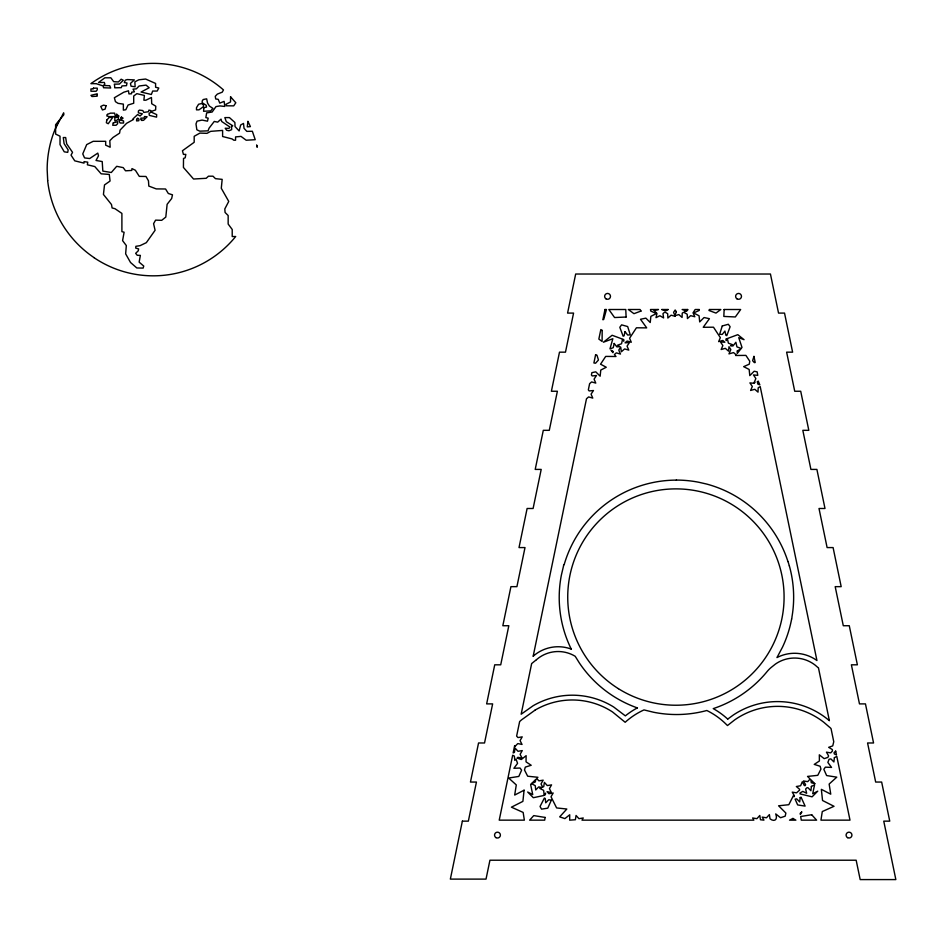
<?xml version="1.0" encoding="UTF-8"?>
<svg xmlns="http://www.w3.org/2000/svg" width="943" height="943" viewBox="0 0 943 943"><rect width="100%" height="100%" fill="white"/><g stroke="black" fill="none" stroke-linecap="round" stroke-linejoin="round"><path stroke-width="1.41" d="M791.613 619.068L791.672 618.749A4.161 4.161 0 0 0 791.955 617.04A116.614 116.614 0 0 0 789.35 565.871M791.613 619.115L791.566 619.374A117.073 117.073 0 0 1 782.537 647.087L776.985 657.566A38.191 38.191 0 0 1 816.933 660.524L760.211 386.606L758.184 387.809L758.019 392.123L754.777 389.282L750.616 390.461L752.325 386.489L749.921 382.905L754.223 383.294L755.025 382.269L754.164 382.504L755.873 378.544L753.469 374.949L757.771 375.349L757.158 371.872L754.164 371.236L749.791 375.597L749.155 369.456L743.662 366.662L749.296 364.151L749.756 361.216L745.901 355.393L735.623 355.487L736.129 354.839L733.548 352.576L728.974 353.873L730.849 349.511L728.986 346.718L728.574 351.185L725.32 348.332L721.171 349.511L722.868 345.539L720.464 341.955L724.849 342.238L722.798 340.447L718.649 341.614L720.346 337.653L713.497 327.197L703.219 327.292L709.431 318.687L704.067 317.543L699.706 321.905L699.058 315.764L693.565 312.958L699.199 310.459L699.352 309.504L695.18 309.504L693.046 312.817L694.826 316.754L690.641 315.657L687.447 318.557L687.211 314.255L683.699 312.251L682.237 313.123L682.072 317.437L678.83 314.585L674.976 315.681L675.259 316.353L671.11 315.174L667.856 318.027L667.691 313.713L664.827 312.003L662.964 313.654L663.601 317.921L659.888 315.728L656.022 317.65L656.965 313.441L653.935 310.353L658.462 309.504L650.493 309.504L650.741 311.049L656.375 313.559L650.87 316.353L650.234 322.494L645.872 318.133L640.497 319.276L646.709 327.881L636.431 327.787L629.582 338.242L631.291 342.215L627.13 341.036L625.079 342.828L629.464 342.545L627.06 346.128L628.769 350.101L624.608 348.922L621.366 351.774L620.718 347.165L618.773 350.077L620.47 354.049L616.321 352.871L614.423 354.533L615.979 356.501L605.701 356.407L600.55 364.187L606.278 367.251L600.774 370.057L600.137 376.186L595.776 371.825L591.898 372.65L591.414 374.984L592.169 375.939L596.471 375.538L594.066 379.133L595.764 383.094L591.615 381.927L589.623 383.671L588.338 389.872L589.163 390.932L593.465 390.543L591.061 394.127L592.77 398.099L588.609 396.92L586.487 398.783L533.16 656.293M55.625 128.048L57.676 123.533M94.005 257.663A105.581 105.581 0 0 0 142.499 275.285A107.078 107.078 0 0 0 159.532 275.651A106.146 106.146 0 0 0 235.679 236.516L232.214 236.54L232.214 229.479L228.159 224.045L228.159 215.534L225.071 212.458L224.811 208.933L228.748 201.425L221.287 188.27L222.171 179.37L215.452 178.651L212.988 176.188L208.474 176.188L206.199 178.298L193.551 179.017L183.425 167.441L183.52 158.448L185.193 157.823L185.818 154.381L183.425 154.381L182.447 150.75L194.187 142.299L194.187 136.299L199.928 133.093L206.988 133.34L210.69 131.348L222.607 130.417L222.607 136.511L232.002 138.904L233.864 140.224L235.573 140.224L235.573 136.9L241.019 136.393L246.182 140.224L255.223 139.694L252.359 131.277L246.83 131.372L244.037 128.331L243.506 123.415L240.665 124.983L239.133 130.947L235.043 126.586L234.878 122.472L229.444 117.592L224.835 117.592L226.308 121.694L232.791 125.796L231.601 126.397L231.648 129.651L228.949 130.771L226.65 130.252L225.212 128.236L228.949 128.425L229.974 127.069L221.676 121.47L221.051 119.101L217.68 122.142L214.261 121.447L209.063 128.189L208.038 130.841L199.786 131.16L196.851 129.792L195.991 123.934L197.04 121.175L202.038 120.079L207.495 121.175L208.179 118.146L205.845 117.592L206.647 112.889L212.151 112.028L215.982 106.594L219.955 105.922L224.835 106.453L224.116 101.361L219.778 103.129L218.234 99.321L215.711 98.968L215.24 96.351L217.314 94.111L222.218 92.178L223.467 89.927A106.064 106.064 0 0 0 90.905 83.644L96.304 83.679L103.188 85.978L103.53 87.746L110.696 88.017L109.718 85.719L103.376 85.53L104.862 84.163L104.331 82.465L98.579 82.465L104.862 77.797L110.861 77.797L113.667 81.676L118.358 81.958L121.175 79.212L123.309 80.261L119.407 84.068L114.315 84.163L114.563 85.33A36.636 36.636 0 0 1 114.669 86.697L114.74 87.817L121.27 87.675L121.965 85.931L126.48 85.66L127.01 83.008L124.358 82.56L125.242 80.19L127.258 79.554L134.33 79.907L130.429 83.444L131.053 86.19L135.12 86.791L134.873 81.864L138.751 79.813L145.623 79.035L155.595 83.444L155.595 87.227L158.789 88.041L157.175 91.047L152.695 91.047L151.34 94.489L141.073 92.049L149.159 87.746L146.071 85.118L139.104 86.002L136.358 88.854L133.034 89.137L134.401 91.836L131.702 92.202L131.513 93.781L128.943 93.911L128.484 90.787L123.828 92.202L114.362 97.742L115.435 101.644L118.087 103.365L123.356 104.107L123.356 110.131L125.82 109.73L128.083 105.015L133.706 103.247L133.706 96.021L136.841 93.652L144.397 95.432L143.878 100.206L145.906 100.206L151.458 97.483L151.717 103.742L155.784 106.194L155.619 109.918L151.74 111.25L152 112.476L156.668 114.586L156.573 117.144L149.324 115.376L149.065 113.502L150.786 112.311L150.786 110.567L148.923 110.107L148.464 111.71L143.772 112.429L142.841 110.567L139.47 110.107L138.397 110.968L138.397 112.865L142.358 113.797L140.118 115.977L137.607 114.539L132.916 118.959L133.517 119.466L126.598 123.309L120.056 130.11L119.596 133.14L113.042 137.442L109.812 140.719L110.154 147.238L105.651 145.128L105.699 141.32L93.168 141.32L86.685 144.597L82.76 153.909L84.575 157.917L89.679 158.542L97.789 153.108L98.508 155.795L96.021 160.475L102.209 161.548L102.834 171.096L111.298 172.51L116.696 166.31L123.227 167.63L125.525 170.813L131.772 170.447L131.961 168.585L135.403 170.282L139.281 176.376L145.976 176.471L148.464 180.785L148.817 186.089L156.232 188.895L165.567 188.989L168.314 193.48L172.475 194.824L171.661 198.525L167.123 204.301L165.803 217.09L161.689 220.32L155.595 220.132L153.579 223.668L155.088 230.292L146.342 242.657L140.024 245.675L135.875 246.312L135.698 248.08L138.609 248.905L138.256 250.803L135.662 253.325L137.242 255.305L140.377 255.388L139.128 262.142L143.749 266.056L143.136 268.095L136.818 267.965L130.523 262.484L125.643 253.856L126.315 245.569L122.59 240.618L124.111 232.226L121.895 231.624L121.895 213.413L114.94 208.674A28.608 28.608 0 0 1 114.186 208.497L112.111 207.955L111.486 204.513L103.435 194.458L104.508 184.922L110.072 181.044L109.27 174.42L101.137 173.818L94.795 166.557L87.381 164.801L87.734 162.172L84.033 161.63L84.033 163.115L74.756 160.84L71.02 155.123L72.552 152.365L66.67 143.808L65.668 137.537L63.299 137.537L64.089 143.619L68.155 149.902L67.719 152.365L64.254 151.823L60.022 144.621L60.022 136.205L55.625 134.083L55.602 124.724L63.829 114.751L63.652 112.818L55.602 128.048A105.875 105.875 0 0 0 47.162 169.61L47.704 180.455M58.407 122.071L58.914 121.093M536.308 659.817L531.652 663.577L521.161 714.216L533.172 705.718A78.245 78.245 0 0 1 613.669 706.991L625.35 715.867A76.972 76.972 0 0 1 637.421 707.863M536.449 659.699L538.559 658.002A32.911 32.911 0 0 1 575.206 656.293L579.403 663.012A116.743 116.743 0 0 0 637.385 707.922M727.701 719.12L733.465 714.912A79.731 79.731 0 0 1 829.38 720.7L818.43 667.703A2.428 2.428 0 0 1 817.569 667.208L815.165 665.133A33.429 33.429 0 0 0 775.464 664.049L771.291 667.373A30.141 30.141 0 0 0 767.189 671.463A117.592 117.592 0 0 1 713.25 708.617A76.902 76.902 0 0 1 727.725 719.108M535.07 710.126L523.542 718.448A24.648 24.648 0 0 0 519.64 721.572L516.623 736.106L517.943 737.556L522.21 736.872L520.064 740.609L522.033 744.451L517.813 743.567L514.772 746.632L514.654 745.618L513.145 752.938L514.43 752.361L515.09 748.094L517.99 751.288L522.257 750.593L520.112 754.341L522.08 758.184L517.86 757.3L517.059 758.101L521.279 759.528L526.111 755.697L526.041 761.861L531.18 765.268L525.298 767.119L524.497 769.983L527.667 776.207L537.887 777.291L536.72 778.458L538.901 780.863L543.168 780.167L541.023 783.916L542.673 787.122L543.734 786.651L544.394 782.384L547.294 785.578L551.561 784.882L549.415 788.631L551.384 792.474L547.07 791.684L548.897 793.711L553.164 793.016L551.018 796.764L556.618 807.939L566.837 809.023L559.682 816.862L564.892 818.607L569.725 814.776L569.666 820.151L575.395 819.738L576.055 815.471L578.955 818.677L583.222 817.982L581.972 820.151L753.881 820.151L752.644 817.982L756.899 818.677L759.799 815.483L760.459 819.75L763.96 820.151L762.215 817.11L766.482 817.793L769.382 814.599L770.042 818.866C774.698 822.308 777.904 819.467 775.712 813.903L780.545 817.734L785.213 816.166L785.873 813.055L778.6 805.793L788.82 804.709L793.476 795.55L793.994 796.705L794.419 795.892L792.273 792.144L796.54 792.839L799.523 790.199L799.64 789.338L796.364 786.521L800.619 785.755L802.281 781.771L804.332 785.566L805.133 785.637L805.617 784.706L803.471 780.957L807.738 781.641L810.131 779.001L807.55 776.419L817.77 775.335L820.94 769.111L820.139 766.246L814.257 764.396L819.396 760.989L819.326 754.824L824.158 758.655L827.848 757.406L828.614 755.921L826.469 752.172L830.736 752.868L832.398 751.029L832.363 749.579L828.673 747.327L832.74 745.889L833.753 741.693L831.042 728.609A12.153 12.153 0 0 0 829.168 726.888L823.781 722.255A74.957 74.957 0 0 0 734.774 719.827L727.477 725.544L725.921 724.024A72.175 72.175 0 0 0 706.826 710.503A116.472 116.472 0 0 1 676.591 714.535A117.58 117.58 0 0 1 653.629 712.26L643.986 709.914A72.8 72.8 0 0 0 626.8 720.841L625.174 722.279L612.49 711.93A73.53 73.53 0 0 0 535.058 710.114M141.591 119.702L140.872 119.702L140.872 118.123L143.902 118.123L144.538 116.519L147.108 116.779L143.56 120.303L141.674 120.468L141.591 119.761M788.053 561.58L789.326 565.883M94.041 257.616A106.323 106.323 0 0 1 47.645 180.455M564.138 564.716A117.073 117.073 0 0 1 676.461 480.117M533.302 656.104A37.72 37.72 0 0 1 571.34 649.114M571.281 649.161A116.732 116.732 0 0 1 561.368 575.136L563.478 566.189A4.126 4.126 0 0 1 563.89 564.668M676.331 480.081A117.899 117.899 0 0 1 698.633 482.227L706.661 484.054A117.309 117.309 0 0 1 787.959 561.604M97.247 94.418L97.247 94.83A24.129 24.129 0 0 1 97.212 95.467L97.164 96.174L91.931 96.528L90.941 95.349L96.693 93.946A11.717 11.717 0 0 1 97.105 93.887L97.247 94.418M230.563 96.787L230.54 101.974L225.978 104.296L226.45 105.805L233.723 105.875L235.809 102.763L230.563 96.787M602.176 330.439L602.094 341.46L598.852 339.067L600.832 329.555L602.176 330.439M726.216 338.973L726.145 340.588L727.442 338.95L728.397 343.169L732.452 344.655L730.566 345.775L732.947 345.998L735.882 342.262L736.931 346.894L741.198 348.462L742.011 347.437L738.746 337.688L744.062 339.68L737.803 334.682L726.216 338.973M737.308 350.961L737.214 353.495L740.939 348.804L737.308 350.961M724.13 309.504L723.835 316.435L735.34 316.954L740.668 309.504L724.13 309.504M136.676 119.36L136.558 120.916L138.774 120.728L139.01 119.172L137.678 118.123L136.676 119.36M203.499 104.484L203.323 106.783L198.949 109.848L196.486 109.848L196.486 107.667L198.596 104.249L201.46 103.589L203.499 104.484M203.924 107.62L203.57 111.274L210.772 110.873L212.894 108.362L209.405 106.064L207.543 103.058L206.658 98.838L203.181 99.534L202.203 101.042L202.203 102.716L206.269 105.357L206.505 107.078L203.924 107.62M524.096 790.199L522.894 801.373L511.424 807.173L523.153 812.43L524.355 820.151L499.224 820.151L512.674 755.225L514.348 756.074L514.819 760.364L516.021 759.15L517.577 763.335L513.9 768.286L520.064 768.026L521.597 770.195L518.815 776.431L508.666 778.034L516.293 784.918L514.678 795.067L524.096 790.199M834.378 757.653L833.907 761.944L830.866 758.879L829.05 759.256L827.86 762.463L831.537 767.413L825.373 767.154L823.84 769.323L826.622 775.559L836.771 777.162L829.145 784.046L830.759 794.195L821.341 789.326L822.544 800.501L834.013 806.3L822.284 811.558L820.952 820.151L849.997 820.151L836.795 756.416L834.378 757.653M800.183 797.613L799.711 801.915L796.67 798.851L795.102 799.169L797.672 804.933L805.122 806.112L801.055 797.177L800.183 797.613M811.381 786.427L810.909 790.717L807.868 787.653L806.748 787.888L805.64 789.043L806.642 793.252L802.752 791.377L799.97 793.063L800.1 793.9L812.1 796.835L817.746 791.153L812.701 793.735L814.587 784.812L811.381 786.427M106.771 120.103L106.37 122.743L108.233 123.745L112.712 117.451L109.199 117.451L106.771 120.103M535.73 779.448L535.341 781.936L531.51 783.657L535.259 785.649L535.73 789.939L538.771 786.875L541.812 787.511L539.797 788.419L543.651 790.364L544.123 794.654L545.584 793.169L545.337 794.772L543.604 795.55L533.325 797.707L527.679 792.026L532.736 794.607L530.614 784.552L535.73 779.448M545.125 817.44L544.689 820.151L529.624 820.151L533.75 815.601L545.125 817.44M462.365 821.141L450.353 879.112L486.022 879.112L489.936 860.216L856.161 860.216L860.181 879.583L895.85 879.583L883.756 821.141L889.744 821.141L881.658 782.053L875.67 782.053L867.572 742.978L873.56 742.978L865.462 703.891L859.474 703.891L851.388 664.815L857.376 664.815L849.278 625.728L843.29 625.728L835.192 586.652L841.18 586.652L833.093 547.577L827.105 547.577L819.007 508.489L824.995 508.489L816.897 469.414L810.909 469.414L802.823 430.326L808.811 430.326L800.713 391.251L794.725 391.251L786.627 352.163L792.615 352.163L784.529 313.088L778.541 313.088L770.443 274.024L575.678 274.024L567.58 313.088L573.568 313.088L565.482 352.163L559.494 352.163L551.396 391.251L557.384 391.251L549.286 430.326L543.298 430.326L535.211 469.414L541.199 469.414L533.101 508.489L527.113 508.489L519.015 547.577L525.003 547.577L516.917 586.652L510.929 586.652L502.831 625.728L508.819 625.728L500.721 664.815L494.733 664.815L486.647 703.891L492.635 703.891L484.537 742.978L478.549 742.978L470.463 782.053L476.439 782.053L468.353 821.141L462.365 821.141M595.599 354.792L593.901 362.972L595.552 363.232L598.463 360.002L596.943 355.169L595.599 354.792M604.982 309.504L602.86 319.748L603.697 319.488L606.455 309.504L604.982 309.504M687.695 309.504L687.482 310.542L684.83 311.579L685.95 310.907L682.143 309.504L687.695 309.504M814.823 783.68L811.298 782.714L810.827 779.684L814.823 783.68M614.199 343.488L613.245 347.696L609.956 348.91L612.856 338.702L603.414 342.226L612.125 335.272L623.724 339.563L623.783 341.189L622.498 339.551L621.543 343.759L617.488 345.244L619.787 346.611L616.875 346.883L614.199 343.488M625.02 331.653L624.066 335.861L623.146 336.203L619.799 327.304L621.602 324.864L627.673 326.549L630.266 334.812L627.684 335.048L625.02 331.653M668.151 309.504L665.994 310.754L661.703 309.504L668.151 309.504M93.451 88.147L93.263 88.937L90.941 88.937L90.941 91.235L96.162 91.235L97.259 89.785L97.259 88.147L93.451 88.147M113.254 122.955L112.712 125.254L116.107 125.254L117.616 123.745L117.616 121.682L113.254 122.955M106.017 105.734L105.168 109.105L102.445 109.966L100.748 106.453L103.518 105.133L106.017 105.734M722.267 325.96L719.662 334.223L722.244 334.459L724.919 331.064L725.874 335.272L726.794 335.614L730.13 326.714L728.326 324.274L722.267 325.96M753.952 356.407L752.608 360.674L754.388 362.642L755.213 362.513L753.952 356.407M107.372 114.409L106.771 115.942L109.14 116.59L115.506 116.59L114.575 113.148L110.414 113.148L107.372 114.409M676.379 311.791L674.834 315.375L673.561 312.381L675.164 309.988L676.379 311.791M551.301 800.253L547.765 808.163L541.553 809.141L540.044 806.501L544.382 798.049L545.254 798.485L545.726 802.788L548.767 799.723L551.301 800.253M801.727 812.029L800.348 814.434L800.183 813.42L801.727 812.029M709.501 309.504L708.947 310.471L715.985 313.088L720.817 309.504L709.501 309.504M247.938 121.399L247.266 126.869L250.425 126.61L247.938 121.399M256.708 145.198L257.121 147.014L256.708 145.198M121.435 117.121L120.456 118.123L121.765 119.195L123.062 118.123L121.435 117.121M835.698 751.135L834.072 752.526L834.296 753.928L836.488 754.93L835.698 751.135M118.405 119.561L114.834 120.952L114.834 117.451L118.405 117.451L118.405 119.561M792.898 818.441L789.539 820.151L795.88 820.151L792.898 818.441M640.981 311.06L633.955 313.677L628.321 309.504L640.085 309.504L640.981 311.06M758.325 381.337L757.276 381.632L757.842 384.107L759.846 384.85L758.325 381.337M118.806 116.06L116.614 116.59L116.614 114.079L118.806 116.06M811.687 814.728L800.678 816.508L801.267 820.151L816.603 820.151L811.687 814.728M626.105 317.025L614.588 317.543L608.836 309.504L625.775 309.504L626.105 317.025M119.549 119.773L119.278 121.682L120.197 123.026L123.568 123.026L123.568 120.952L119.549 119.773M612.903 351.397L611.064 350.301L612.95 352.682L612.903 351.397M618.431 688.696A108.174 108.174 0 0 0 784.01 600.997A108.174 108.174 0 0 0 625.268 501.464A108.174 108.174 0 0 0 618.431 688.696M847.545 837.643A2.935 2.935 0 0 0 851.942 835.097A2.935 2.935 0 0 0 847.545 832.563A2.935 2.935 0 0 0 847.545 837.643M496.006 837.643A2.935 2.935 0 0 0 500.403 835.097A2.935 2.935 0 0 0 496.006 832.563A2.935 2.935 0 0 0 496.006 837.643M736.907 298.79A2.935 2.935 0 0 0 741.481 296.573A2.935 2.935 0 0 0 737.273 293.721A2.935 2.935 0 0 0 736.907 298.79M605.925 298.79A2.935 2.935 0 0 0 610.486 296.573A2.935 2.935 0 0 0 606.278 293.721A2.935 2.935 0 0 0 605.925 298.79"/></g></svg>
